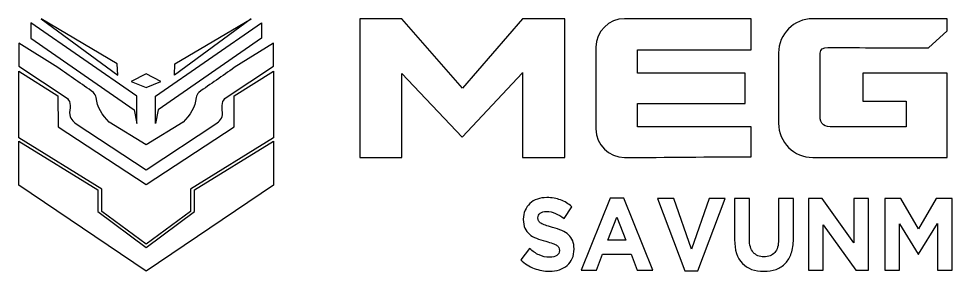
# Model space of a CAD drawing. Header units: centimetres. Extents: x -7.6 to 7.5, y -1 to 1.
# Drawn here: x -7.59 to 0.02, y -1.03 to 1.03 of the extents above; entities that cross this region are included whole.
import ezdxf

# ---------------------------------------------------------------- set-up
doc = ezdxf.new("R2010")
doc.units = ezdxf.units.CM
doc.header["$MEASUREMENT"] = 0
doc.layers.add('Katman 1', color=7, linetype='Continuous')

msp = doc.modelspace()

# ---------------------------------------------------------------- linework, layer by layer
at = {"layer": 'Katman 1', "color": 32}
for points, knots in [([(-7.49557, 0.99842), (-7.49557, 0.99842), (-6.63154, 0.39818), (-6.63154, 0.39818), (-6.63154, 0.39818), (-6.63154, 0.39818), (-6.63154, 0.32033), (-6.63154, 0.32033), (-6.63154, 0.32033), (-6.63154, 0.32033), (-6.63154, 0.2727), (-6.63154, 0.2727), (-6.63154, 0.2727), (-6.63154, 0.2727), (-6.63154, 0.17486), (-6.63154, 0.17486), (-6.63154, 0.17486), (-6.63154, 0.17486), (-6.65263, 0.28734), (-6.65263, 0.28734), (-6.65263, 0.28734), (-6.65263, 0.28734), (-7.49557, 0.87294), (-7.49557, 0.87294), (-7.49557, 0.87294), (-7.49557, 0.87294), (-7.49557, 0.99842), (-7.49557, 0.99842)], [0, 0, 0, 0, 0.125, 0.125, 0.125, 0.125, 0.25, 0.25, 0.25, 0.25, 0.375, 0.375, 0.375, 0.375, 0.5, 0.5, 0.5, 0.5, 0.625, 0.625, 0.625, 0.625, 0.75, 0.75, 0.75, 0.75, 1, 1, 1, 1]), ([(-6.78582, 0.57025), (-6.78582, 0.57025), (-7.4127, 1.03119), (-7.4127, 1.03119), (-7.4127, 1.03119), (-7.4127, 1.03119), (-6.79066, 0.66224), (-6.79066, 0.66224), (-6.79066, 0.66224), (-6.79066, 0.66224), (-6.78582, 0.57025), (-6.78582, 0.57025)], [0, 0, 0, 0, 0.25, 0.25, 0.25, 0.25, 0.5, 0.5, 0.5, 0.5, 1, 1, 1, 1]), ([(-5.61507, 0.99842), (-5.61507, 0.99842), (-6.47909, 0.39818), (-6.47909, 0.39818), (-6.47909, 0.39818), (-6.47909, 0.39818), (-6.47909, 0.32033), (-6.47909, 0.32033), (-6.47909, 0.32033), (-6.47909, 0.32033), (-6.47909, 0.2727), (-6.47909, 0.2727), (-6.47909, 0.2727), (-6.47909, 0.2727), (-6.47909, 0.17486), (-6.47909, 0.17486), (-6.47909, 0.17486), (-6.47909, 0.17486), (-6.458, 0.28734), (-6.458, 0.28734), (-6.458, 0.28734), (-6.458, 0.28734), (-5.61507, 0.87294), (-5.61507, 0.87294), (-5.61507, 0.87294), (-5.61507, 0.87294), (-5.61507, 0.99842), (-5.61507, 0.99842)], [0, 0, 0, 0, 0.125, 0.125, 0.125, 0.125, 0.25, 0.25, 0.25, 0.25, 0.375, 0.375, 0.375, 0.375, 0.5, 0.5, 0.5, 0.5, 0.625, 0.625, 0.625, 0.625, 0.75, 0.75, 0.75, 0.75, 1, 1, 1, 1]), ([(-6.32481, 0.57025), (-6.32481, 0.57025), (-5.69793, 1.03119), (-5.69793, 1.03119), (-5.69793, 1.03119), (-5.69793, 1.03119), (-6.31997, 0.66224), (-6.31997, 0.66224), (-6.31997, 0.66224), (-6.31997, 0.66224), (-6.32481, 0.57025), (-6.32481, 0.57025)], [0, 0, 0, 0, 0.25, 0.25, 0.25, 0.25, 0.5, 0.5, 0.5, 0.5, 1, 1, 1, 1]), ([(-3.48417, 1.0312), (-3.48417, 1.0312), (-3.14075, 1.0312), (-3.14075, 1.0312), (-3.14075, 1.0312), (-3.14075, 1.0312), (-3.14075, -0.10164), (-3.14075, -0.10164), (-3.14075, -0.10164), (-3.14075, -0.10164), (-3.48417, -0.10164), (-3.48417, -0.10164), (-3.48417, -0.10164), (-3.48417, -0.10164), (-3.48417, 0.59062), (-3.48417, 0.59062), (-3.48417, 0.59062), (-3.48417, 0.59062), (-3.48431, 0.59035), (-3.48431, 0.59035), (-3.48431, 0.59035), (-3.48431, 0.59035), (-3.97632, 0.06514), (-3.97632, 0.06514), (-3.97632, 0.06514), (-3.97632, 0.06514), (-4.46857, 0.58456), (-4.46857, 0.58456), (-4.46857, 0.58456), (-4.46857, 0.58456), (-4.46857, -0.10164), (-4.46857, -0.10164), (-4.46857, -0.10164), (-4.46857, -0.10164), (-4.81198, -0.10164), (-4.81198, -0.10164), (-4.81198, -0.10164), (-4.81198, -0.10164), (-4.81198, 1.0312), (-4.81198, 1.0312), (-4.81198, 1.0312), (-4.81198, 1.0312), (-4.46857, 1.0312), (-4.46857, 1.0312), (-4.46857, 1.0312), (-4.46857, 1.0312), (-3.97584, 0.46478), (-3.97584, 0.46478), (-3.97584, 0.46478), (-3.97584, 0.46478), (-3.48417, 1.0312), (-3.48417, 1.0312)], [0, 0, 0, 0, 0.0714286, 0.0714286, 0.0714286, 0.0714286, 0.1428571, 0.1428571, 0.1428571, 0.1428571, 0.2142857, 0.2142857, 0.2142857, 0.2142857, 0.2857143, 0.2857143, 0.2857143, 0.2857143, 0.3571429, 0.3571429, 0.3571429, 0.3571429, 0.4285714, 0.4285714, 0.4285714, 0.4285714, 0.5, 0.5, 0.5, 0.5, 0.5714286, 0.5714286, 0.5714286, 0.5714286, 0.6428571, 0.6428571, 0.6428571, 0.6428571, 0.7142857, 0.7142857, 0.7142857, 0.7142857, 0.7857143, 0.7857143, 0.7857143, 0.7857143, 0.8571429, 0.8571429, 0.8571429, 0.8571429, 1, 1, 1, 1]), ([(-2.65299, 1.0312), (-2.30846, 1.0312), (-1.96394, 1.0312), (-1.61942, 1.0312), (-1.61942, 1.0312), (-1.61942, 0.94683), (-1.61942, 0.86246), (-1.61942, 0.7781), (-1.61942, 0.7781), (-1.61942, 0.7781), (-2.54634, 0.7781), (-2.54634, 0.7781), (-2.54634, 0.7781), (-2.54634, 0.7781), (-2.54634, 0.58688), (-2.54634, 0.58688), (-2.54634, 0.58688), (-2.54634, 0.58688), (-1.66975, 0.58688), (-1.66975, 0.58688), (-1.66975, 0.58688), (-1.66975, 0.58688), (-1.66975, 0.33858), (-1.66975, 0.33858), (-1.66975, 0.33858), (-1.66975, 0.33858), (-2.54634, 0.33858), (-2.54634, 0.33858), (-2.54634, 0.33858), (-2.54634, 0.33858), (-2.54634, 0.14737), (-2.54634, 0.14737), (-2.54634, 0.14737), (-2.54634, 0.14737), (-1.61942, 0.14737), (-1.61942, 0.14737), (-1.61942, 0.14737), (-1.61942, 0.14737), (-1.61942, -0.09522), (-1.61942, -0.09522), (-1.61942, -0.09522), (-1.96319, -0.09522), (-2.30808, -0.10164), (-2.65299, -0.10164), (-2.65299, -0.10164), (-2.78121, -0.10164), (-2.88611, 0.00328), (-2.88611, 0.13148), (-2.88611, 0.13148), (-2.88611, 0.13148), (-2.88611, 0.79808), (-2.88611, 0.79808), (-2.88611, 0.79808), (-2.88611, 0.92629), (-2.78121, 1.0312), (-2.65299, 1.0312)], [0, 0, 0, 0, 0.0666667, 0.0666667, 0.0666667, 0.0666667, 0.1333333, 0.1333333, 0.1333333, 0.1333333, 0.2, 0.2, 0.2, 0.2, 0.2666667, 0.2666667, 0.2666667, 0.2666667, 0.3333333, 0.3333333, 0.3333333, 0.3333333, 0.4, 0.4, 0.4, 0.4, 0.4666667, 0.4666667, 0.4666667, 0.4666667, 0.5333333, 0.5333333, 0.5333333, 0.5333333, 0.6, 0.6, 0.6, 0.6, 0.6666667, 0.6666667, 0.6666667, 0.6666667, 0.7333333, 0.7333333, 0.7333333, 0.7333333, 0.8, 0.8, 0.8, 0.8, 0.8666667, 0.8666667, 0.8666667, 0.8666667, 1, 1, 1, 1]), ([(-1.11794, 1.0312), (-1.11794, 1.0312), (-0.36551, 1.0312), (-0.36551, 1.0312), (-0.36551, 1.0312), (-0.36551, 1.0312), (-0.30124, 1.0312), (-0.30124, 1.0312), (-0.30124, 1.0312), (-0.30124, 1.0312), (-0.0221, 1.0312), (-0.0221, 1.0312), (-0.0221, 1.0312), (-0.0221, 1.0312), (-0.0221, 0.93298), (-0.0221, 0.93298), (-0.0221, 0.93298), (-0.0221, 0.93298), (-0.17445, 0.79306), (-0.17445, 0.79306), (-0.17445, 0.79306), (-0.44762, 0.79387), (-0.72078, 0.79468), (-0.99395, 0.79549), (-0.99395, 0.79549), (-1.03406, 0.79652), (-1.05546, 0.78154), (-1.05748, 0.74993), (-1.05748, 0.74993), (-1.05748, 0.74993), (-1.05748, 0.23695), (-1.05748, 0.23695), (-1.05748, 0.23695), (-1.06218, 0.16891), (-1.01921, 0.14574), (-0.94991, 0.14737), (-0.94991, 0.14737), (-0.94991, 0.14737), (-0.35689, 0.14737), (-0.35689, 0.14737), (-0.35689, 0.14737), (-0.35689, 0.14737), (-0.35689, 0.35718), (-0.35689, 0.35718), (-0.35689, 0.35718), (-0.35689, 0.35718), (-0.70913, 0.35723), (-0.70913, 0.35723), (-0.70913, 0.35723), (-0.70913, 0.35723), (-0.70959, 0.58684), (-0.70959, 0.58684), (-0.70959, 0.58684), (-0.70959, 0.58684), (-0.0221, 0.58684), (-0.0221, 0.58684), (-0.0221, 0.58684), (-0.02275, 0.3547), (-0.0221, 0.12983), (-0.0221, -0.10164), (-0.0221, -0.10164), (-0.38738, -0.10164), (-0.75266, -0.10164), (-1.11794, -0.10164), (-1.11794, -0.10164), (-1.27146, -0.10164), (-1.39708, 0.02397), (-1.39708, 0.17752), (-1.39708, 0.17752), (-1.39708, 0.17752), (-1.39708, 0.75205), (-1.39708, 0.75205), (-1.39708, 0.75205), (-1.39708, 0.9056), (-1.27146, 1.0312), (-1.11794, 1.0312)], [0, 0, 0, 0, 0.05, 0.05, 0.05, 0.05, 0.1, 0.1, 0.1, 0.1, 0.15, 0.15, 0.15, 0.15, 0.2, 0.2, 0.2, 0.2, 0.25, 0.25, 0.25, 0.25, 0.3, 0.3, 0.3, 0.3, 0.35, 0.35, 0.35, 0.35, 0.4, 0.4, 0.4, 0.4, 0.45, 0.45, 0.45, 0.45, 0.5, 0.5, 0.5, 0.5, 0.55, 0.55, 0.55, 0.55, 0.6, 0.6, 0.6, 0.6, 0.65, 0.65, 0.65, 0.65, 0.7, 0.7, 0.7, 0.7, 0.75, 0.75, 0.75, 0.75, 0.8, 0.8, 0.8, 0.8, 0.85, 0.85, 0.85, 0.85, 0.9, 0.9, 0.9, 0.9, 1, 1, 1, 1]), ([(-7.59488, 0.83159), (-7.59488, 0.83159), (-7.27443, 0.63148), (-7.27443, 0.63148), (-7.27443, 0.63148), (-7.17768, 0.56429), (-7.08092, 0.4971), (-6.98416, 0.42991), (-6.98416, 0.42991), (-6.97694, 0.41621), (-6.96363, 0.40426), (-6.96249, 0.38882), (-6.96249, 0.38882), (-6.95652, 0.30781), (-6.91334, 0.24416), (-6.85613, 0.18706), (-6.85613, 0.18706), (-6.85613, 0.18706), (-6.55532, 0.00231), (-6.55532, 0.00231), (-6.55532, 0.00231), (-6.55532, 0.00231), (-6.2545, 0.18706), (-6.2545, 0.18706), (-6.2545, 0.18706), (-6.19729, 0.24416), (-6.15411, 0.30781), (-6.14814, 0.38882), (-6.14814, 0.38882), (-6.147, 0.40426), (-6.1337, 0.41621), (-6.12648, 0.42991), (-6.12648, 0.42991), (-6.02972, 0.4971), (-5.93296, 0.56429), (-5.8362, 0.63148), (-5.8362, 0.63148), (-5.8362, 0.63148), (-5.51576, 0.83159), (-5.51576, 0.83159), (-5.51576, 0.83159), (-5.51576, 0.83159), (-5.51576, 0.64237), (-5.51576, 0.64237), (-5.51576, 0.64237), (-5.51576, 0.64237), (-5.90218, 0.38761), (-5.90218, 0.38761), (-5.90218, 0.38761), (-5.93707, 0.36613), (-5.94099, 0.32083), (-5.93148, 0.2652), (-5.93148, 0.2652), (-5.9326, 0.21538), (-5.95706, 0.19182), (-5.98558, 0.17282), (-5.98558, 0.17282), (-5.98558, 0.17282), (-6.55507, -0.20294), (-6.55507, -0.20294), (-6.55507, -0.20294), (-6.55507, -0.20294), (-6.55507, -0.20326), (-6.55507, -0.20326), (-6.55507, -0.20326), (-6.55507, -0.20326), (-6.55532, -0.2031), (-6.55532, -0.2031), (-6.55532, -0.2031), (-6.55532, -0.2031), (-6.55556, -0.20326), (-6.55556, -0.20326), (-6.55556, -0.20326), (-6.55556, -0.20326), (-6.55556, -0.20294), (-6.55556, -0.20294), (-6.55556, -0.20294), (-6.55556, -0.20294), (-7.12505, 0.17282), (-7.12505, 0.17282), (-7.12505, 0.17282), (-7.15357, 0.19182), (-7.17803, 0.21538), (-7.17915, 0.2652), (-7.17915, 0.2652), (-7.16964, 0.32083), (-7.17356, 0.36613), (-7.20845, 0.38761), (-7.20845, 0.38761), (-7.20845, 0.38761), (-7.59488, 0.64237), (-7.59488, 0.64237), (-7.59488, 0.64237), (-7.59488, 0.64237), (-7.59488, 0.83159), (-7.59488, 0.83159)], [0, 0, 0, 0, 0.04, 0.04, 0.04, 0.04, 0.08, 0.08, 0.08, 0.08, 0.12, 0.12, 0.12, 0.12, 0.16, 0.16, 0.16, 0.16, 0.2, 0.2, 0.2, 0.2, 0.24, 0.24, 0.24, 0.24, 0.28, 0.28, 0.28, 0.28, 0.32, 0.32, 0.32, 0.32, 0.36, 0.36, 0.36, 0.36, 0.4, 0.4, 0.4, 0.4, 0.44, 0.44, 0.44, 0.44, 0.48, 0.48, 0.48, 0.48, 0.52, 0.52, 0.52, 0.52, 0.56, 0.56, 0.56, 0.56, 0.6, 0.6, 0.6, 0.6, 0.64, 0.64, 0.64, 0.64, 0.68, 0.68, 0.68, 0.68, 0.72, 0.72, 0.72, 0.72, 0.76, 0.76, 0.76, 0.76, 0.8, 0.8, 0.8, 0.8, 0.84, 0.84, 0.84, 0.84, 0.88, 0.88, 0.88, 0.88, 0.92, 0.92, 0.92, 0.92, 1, 1, 1, 1]), ([(-5.51576, 0.60159), (-5.51576, 0.60159), (-5.8362, 0.40148), (-5.8362, 0.40148), (-5.8362, 0.40148), (-5.8362, 0.40148), (-5.83711, 0.14869), (-5.83711, 0.14869), (-5.83711, 0.14869), (-5.83711, 0.14869), (-6.55532, -0.32243), (-6.55532, -0.32243), (-6.55532, -0.32243), (-6.55532, -0.32243), (-7.27352, 0.14869), (-7.27352, 0.14869), (-7.27352, 0.14869), (-7.27352, 0.14869), (-7.27443, 0.40148), (-7.27443, 0.40148), (-7.27443, 0.40148), (-7.27443, 0.40148), (-7.59488, 0.60159), (-7.59488, 0.60159), (-7.59488, 0.60159), (-7.59488, 0.60159), (-7.59488, 0.05771), (-7.59488, 0.05771), (-7.59488, 0.05771), (-7.59488, 0.05771), (-6.91743, -0.35979), (-6.91743, -0.35979), (-6.91743, -0.35979), (-6.91743, -0.35979), (-6.91743, -0.3657), (-6.91743, -0.3657), (-6.91743, -0.3657), (-6.91743, -0.3657), (-6.91743, -0.38625), (-6.91743, -0.38625), (-6.91743, -0.38625), (-6.91743, -0.38625), (-6.91743, -0.5429), (-6.91743, -0.5429), (-6.91743, -0.5429), (-6.91743, -0.5429), (-6.55556, -0.80782), (-6.55556, -0.80782), (-6.55556, -0.80782), (-6.55556, -0.80782), (-6.55556, -0.80817), (-6.55556, -0.80817), (-6.55556, -0.80817), (-6.55556, -0.80817), (-6.55532, -0.80799), (-6.55532, -0.80799), (-6.55532, -0.80799), (-6.55532, -0.80799), (-6.55507, -0.80817), (-6.55507, -0.80817), (-6.55507, -0.80817), (-6.55507, -0.80817), (-6.55507, -0.80782), (-6.55507, -0.80782), (-6.55507, -0.80782), (-6.55507, -0.80782), (-6.19321, -0.5429), (-6.19321, -0.5429), (-6.19321, -0.5429), (-6.19321, -0.5429), (-6.19321, -0.38625), (-6.19321, -0.38625), (-6.19321, -0.38625), (-6.19321, -0.38625), (-6.19321, -0.3657), (-6.19321, -0.3657), (-6.19321, -0.3657), (-6.19321, -0.3657), (-6.19321, -0.35979), (-6.19321, -0.35979), (-6.19321, -0.35979), (-6.19321, -0.35979), (-5.51576, 0.05771), (-5.51576, 0.05771), (-5.51576, 0.05771), (-5.51576, 0.05771), (-5.51576, 0.60159), (-5.51576, 0.60159)], [0, 0, 0, 0, 0.0434783, 0.0434783, 0.0434783, 0.0434783, 0.0869565, 0.0869565, 0.0869565, 0.0869565, 0.1304348, 0.1304348, 0.1304348, 0.1304348, 0.173913, 0.173913, 0.173913, 0.173913, 0.2173913, 0.2173913, 0.2173913, 0.2173913, 0.2608696, 0.2608696, 0.2608696, 0.2608696, 0.3043478, 0.3043478, 0.3043478, 0.3043478, 0.3478261, 0.3478261, 0.3478261, 0.3478261, 0.3913043, 0.3913043, 0.3913043, 0.3913043, 0.4347826, 0.4347826, 0.4347826, 0.4347826, 0.4782609, 0.4782609, 0.4782609, 0.4782609, 0.5217391, 0.5217391, 0.5217391, 0.5217391, 0.5652174, 0.5652174, 0.5652174, 0.5652174, 0.6086957, 0.6086957, 0.6086957, 0.6086957, 0.6521739, 0.6521739, 0.6521739, 0.6521739, 0.6956522, 0.6956522, 0.6956522, 0.6956522, 0.7391304, 0.7391304, 0.7391304, 0.7391304, 0.7826087, 0.7826087, 0.7826087, 0.7826087, 0.826087, 0.826087, 0.826087, 0.826087, 0.8695652, 0.8695652, 0.8695652, 0.8695652, 0.9130435, 0.9130435, 0.9130435, 0.9130435, 1, 1, 1, 1]), ([(-6.55556, 0.57999), (-6.55556, 0.57999), (-6.55532, 0.57986), (-6.55532, 0.57986), (-6.55532, 0.57986), (-6.55532, 0.57986), (-6.55507, 0.57999), (-6.55507, 0.57999), (-6.55507, 0.57999), (-6.55507, 0.57999), (-6.55507, 0.57974), (-6.55507, 0.57974), (-6.55507, 0.57974), (-6.55507, 0.57974), (-6.43415, 0.51853), (-6.43415, 0.51853), (-6.43415, 0.51853), (-6.43415, 0.51853), (-6.55507, 0.47007), (-6.55507, 0.47007), (-6.55507, 0.47007), (-6.55507, 0.47007), (-6.55507, 0.46987), (-6.55507, 0.46987), (-6.55507, 0.46987), (-6.55507, 0.46987), (-6.55532, 0.46997), (-6.55532, 0.46997), (-6.55532, 0.46997), (-6.55532, 0.46997), (-6.55556, 0.46987), (-6.55556, 0.46987), (-6.55556, 0.46987), (-6.55556, 0.46987), (-6.55556, 0.47007), (-6.55556, 0.47007), (-6.55556, 0.47007), (-6.55556, 0.47007), (-6.67648, 0.51853), (-6.67648, 0.51853), (-6.67648, 0.51853), (-6.67648, 0.51853), (-6.55556, 0.57974), (-6.55556, 0.57974), (-6.55556, 0.57974), (-6.55556, 0.57974), (-6.55556, 0.57999), (-6.55556, 0.57999)], [0, 0, 0, 0, 0.0769231, 0.0769231, 0.0769231, 0.0769231, 0.1538462, 0.1538462, 0.1538462, 0.1538462, 0.2307692, 0.2307692, 0.2307692, 0.2307692, 0.3076923, 0.3076923, 0.3076923, 0.3076923, 0.3846154, 0.3846154, 0.3846154, 0.3846154, 0.4615385, 0.4615385, 0.4615385, 0.4615385, 0.5384615, 0.5384615, 0.5384615, 0.5384615, 0.6153846, 0.6153846, 0.6153846, 0.6153846, 0.6923077, 0.6923077, 0.6923077, 0.6923077, 0.7692308, 0.7692308, 0.7692308, 0.7692308, 0.8461538, 0.8461538, 0.8461538, 0.8461538, 1, 1, 1, 1]), ([(-6.55556, -1.03004), (-6.55556, -1.03004), (-6.55556, -1.03036), (-6.55556, -1.03036), (-6.55556, -1.03036), (-6.55556, -1.03036), (-6.55532, -1.0302), (-6.55532, -1.0302), (-6.55532, -1.0302), (-6.55532, -1.0302), (-6.55507, -1.03036), (-6.55507, -1.03036), (-6.55507, -1.03036), (-6.55507, -1.03036), (-6.55507, -1.03004), (-6.55507, -1.03004), (-6.55507, -1.03004), (-6.55507, -1.03004), (-5.51576, -0.32769), (-5.51576, -0.32769), (-5.51576, -0.32769), (-5.51576, -0.32769), (-5.51576, 0.03125), (-5.51576, 0.03125), (-5.51576, 0.03125), (-5.51576, 0.03125), (-6.16067, -0.36619), (-6.16067, -0.36619), (-6.16067, -0.36619), (-6.16067, -0.36619), (-6.16067, -0.5429), (-6.16067, -0.5429), (-6.16067, -0.5429), (-6.16067, -0.5429), (-6.55532, -0.83495), (-6.55532, -0.83495), (-6.55532, -0.83495), (-6.55532, -0.83495), (-6.94996, -0.5429), (-6.94996, -0.5429), (-6.94996, -0.5429), (-6.94996, -0.5429), (-6.94996, -0.36619), (-6.94996, -0.36619), (-6.94996, -0.36619), (-6.94996, -0.36619), (-7.59488, 0.03125), (-7.59488, 0.03125), (-7.59488, 0.03125), (-7.59488, 0.03125), (-7.59488, -0.32769), (-7.59488, -0.32769), (-7.59488, -0.32769), (-7.59488, -0.32769), (-6.55556, -1.03004), (-6.55556, -1.03004)], [0, 0, 0, 0, 0.0666667, 0.0666667, 0.0666667, 0.0666667, 0.1333333, 0.1333333, 0.1333333, 0.1333333, 0.2, 0.2, 0.2, 0.2, 0.2666667, 0.2666667, 0.2666667, 0.2666667, 0.3333333, 0.3333333, 0.3333333, 0.3333333, 0.4, 0.4, 0.4, 0.4, 0.4666667, 0.4666667, 0.4666667, 0.4666667, 0.5333333, 0.5333333, 0.5333333, 0.5333333, 0.6, 0.6, 0.6, 0.6, 0.6666667, 0.6666667, 0.6666667, 0.6666667, 0.7333333, 0.7333333, 0.7333333, 0.7333333, 0.8, 0.8, 0.8, 0.8, 0.8666667, 0.8666667, 0.8666667, 0.8666667, 1, 1, 1, 1]), ([(-3.26606, -1.02953), (-3.30804, -1.02953), (-3.34923, -1.02188), (-3.38963, -1.00658), (-3.38963, -1.00658), (-3.43003, -0.99127), (-3.46676, -0.96776), (-3.49981, -0.93604), (-3.49981, -0.93604), (-3.49981, -0.93604), (-3.42819, -0.84506), (-3.42819, -0.84506), (-3.42819, -0.84506), (-3.40301, -0.86676), (-3.37717, -0.88401), (-3.35067, -0.89681), (-3.35067, -0.89681), (-3.32417, -0.90961), (-3.29518, -0.91601), (-3.2637, -0.91601), (-3.2637, -0.91601), (-3.23852, -0.91601), (-3.21897, -0.91114), (-3.20507, -0.9014), (-3.20507, -0.9014), (-3.19117, -0.89166), (-3.18421, -0.87817), (-3.18421, -0.86092), (-3.18421, -0.86092), (-3.18421, -0.86092), (-3.18421, -0.85925), (-3.18421, -0.85925), (-3.18421, -0.85925), (-3.18421, -0.8509), (-3.18566, -0.84353), (-3.18854, -0.83713), (-3.18854, -0.83713), (-3.19143, -0.83073), (-3.19694, -0.82475), (-3.20507, -0.81918), (-3.20507, -0.81918), (-3.21333, -0.81362), (-3.22461, -0.80805), (-3.23904, -0.80249), (-3.23904, -0.80249), (-3.25347, -0.79693), (-3.27236, -0.79108), (-3.29545, -0.78496), (-3.29545, -0.78496), (-3.32339, -0.77773), (-3.34857, -0.76966), (-3.37126, -0.76075), (-3.37126, -0.76075), (-3.39383, -0.75185), (-3.41311, -0.74086), (-3.42885, -0.72778), (-3.42885, -0.72778), (-3.44459, -0.71471), (-3.45692, -0.69843), (-3.46558, -0.67895), (-3.46558, -0.67895), (-3.47423, -0.65948), (-3.47856, -0.63527), (-3.47856, -0.60633), (-3.47856, -0.60633), (-3.47856, -0.60633), (-3.47856, -0.60466), (-3.47856, -0.60466), (-3.47856, -0.60466), (-3.47856, -0.57795), (-3.47384, -0.55389), (-3.46453, -0.53246), (-3.46453, -0.53246), (-3.45508, -0.51104), (-3.44197, -0.49254), (-3.42504, -0.47695), (-3.42504, -0.47695), (-3.40812, -0.46137), (-3.38779, -0.44941), (-3.36431, -0.44106), (-3.36431, -0.44106), (-3.34083, -0.43271), (-3.31486, -0.42854), (-3.28653, -0.42854), (-3.28653, -0.42854), (-3.24613, -0.42854), (-3.209, -0.43494), (-3.17516, -0.44774), (-3.17516, -0.44774), (-3.14132, -0.46054), (-3.11023, -0.4789), (-3.0819, -0.50283), (-3.0819, -0.50283), (-3.0819, -0.50283), (-3.14486, -0.59966), (-3.14486, -0.59966), (-3.14486, -0.59966), (-3.16952, -0.58185), (-3.19366, -0.5678), (-3.21727, -0.5575), (-3.21727, -0.5575), (-3.24088, -0.54721), (-3.26449, -0.54206), (-3.2881, -0.54206), (-3.2881, -0.54206), (-3.31171, -0.54206), (-3.32942, -0.54693), (-3.34123, -0.55667), (-3.34123, -0.55667), (-3.35303, -0.56641), (-3.35893, -0.57851), (-3.35893, -0.59298), (-3.35893, -0.59298), (-3.35893, -0.59298), (-3.35893, -0.59465), (-3.35893, -0.59465), (-3.35893, -0.59465), (-3.35893, -0.60411), (-3.35723, -0.61232), (-3.35382, -0.61927), (-3.35382, -0.61927), (-3.35041, -0.62623), (-3.34424, -0.63249), (-3.33532, -0.63805), (-3.33532, -0.63805), (-3.32627, -0.64362), (-3.31407, -0.6489), (-3.2986, -0.65391), (-3.2986, -0.65391), (-3.28299, -0.65892), (-3.26344, -0.66476), (-3.23983, -0.67144), (-3.23983, -0.67144), (-3.21189, -0.67923), (-3.18697, -0.688), (-3.16519, -0.69773), (-3.16519, -0.69773), (-3.14342, -0.70747), (-3.12492, -0.71916), (-3.10997, -0.73279), (-3.10997, -0.73279), (-3.09502, -0.74643), (-3.0836, -0.76242), (-3.076, -0.78079), (-3.076, -0.78079), (-3.06839, -0.79915), (-3.06458, -0.82113), (-3.06458, -0.84673), (-3.06458, -0.84673), (-3.06458, -0.84673), (-3.06458, -0.8484), (-3.06458, -0.8484), (-3.06458, -0.8484), (-3.06458, -0.87734), (-3.06957, -0.90307), (-3.07941, -0.92561), (-3.07941, -0.92561), (-3.08938, -0.94815), (-3.10315, -0.96707), (-3.12086, -0.98237), (-3.12086, -0.98237), (-3.13856, -0.99767), (-3.15981, -1.00936), (-3.18434, -1.01743), (-3.18434, -1.01743), (-3.20887, -1.0255), (-3.23616, -1.02953), (-3.26606, -1.02953)], [0, 0, 0, 0, 0.0232558, 0.0232558, 0.0232558, 0.0232558, 0.0465116, 0.0465116, 0.0465116, 0.0465116, 0.0697674, 0.0697674, 0.0697674, 0.0697674, 0.0930233, 0.0930233, 0.0930233, 0.0930233, 0.1162791, 0.1162791, 0.1162791, 0.1162791, 0.1395349, 0.1395349, 0.1395349, 0.1395349, 0.1627907, 0.1627907, 0.1627907, 0.1627907, 0.1860465, 0.1860465, 0.1860465, 0.1860465, 0.2093023, 0.2093023, 0.2093023, 0.2093023, 0.2325581, 0.2325581, 0.2325581, 0.2325581, 0.255814, 0.255814, 0.255814, 0.255814, 0.2790698, 0.2790698, 0.2790698, 0.2790698, 0.3023256, 0.3023256, 0.3023256, 0.3023256, 0.3255814, 0.3255814, 0.3255814, 0.3255814, 0.3488372, 0.3488372, 0.3488372, 0.3488372, 0.372093, 0.372093, 0.372093, 0.372093, 0.3953488, 0.3953488, 0.3953488, 0.3953488, 0.4186047, 0.4186047, 0.4186047, 0.4186047, 0.4418605, 0.4418605, 0.4418605, 0.4418605, 0.4651163, 0.4651163, 0.4651163, 0.4651163, 0.4883721, 0.4883721, 0.4883721, 0.4883721, 0.5116279, 0.5116279, 0.5116279, 0.5116279, 0.5348837, 0.5348837, 0.5348837, 0.5348837, 0.5581395, 0.5581395, 0.5581395, 0.5581395, 0.5813953, 0.5813953, 0.5813953, 0.5813953, 0.6046512, 0.6046512, 0.6046512, 0.6046512, 0.627907, 0.627907, 0.627907, 0.627907, 0.6511628, 0.6511628, 0.6511628, 0.6511628, 0.6744186, 0.6744186, 0.6744186, 0.6744186, 0.6976744, 0.6976744, 0.6976744, 0.6976744, 0.7209302, 0.7209302, 0.7209302, 0.7209302, 0.744186, 0.744186, 0.744186, 0.744186, 0.7674419, 0.7674419, 0.7674419, 0.7674419, 0.7906977, 0.7906977, 0.7906977, 0.7906977, 0.8139535, 0.8139535, 0.8139535, 0.8139535, 0.8372093, 0.8372093, 0.8372093, 0.8372093, 0.8604651, 0.8604651, 0.8604651, 0.8604651, 0.8837209, 0.8837209, 0.8837209, 0.8837209, 0.9069767, 0.9069767, 0.9069767, 0.9069767, 0.9302326, 0.9302326, 0.9302326, 0.9302326, 0.9534884, 0.9534884, 0.9534884, 0.9534884, 1, 1, 1, 1]), ([(-2.77023, -0.43271), (-2.77023, -0.43271), (-2.65847, -0.43271), (-2.65847, -0.43271), (-2.65847, -0.43271), (-2.65847, -0.43271), (-2.42236, -1.02118), (-2.42236, -1.02118), (-2.42236, -1.02118), (-2.42236, -1.02118), (-2.54908, -1.02118), (-2.54908, -1.02118), (-2.54908, -1.02118), (-2.54908, -1.02118), (-2.59945, -0.89013), (-2.59945, -0.89013), (-2.59945, -0.89013), (-2.59945, -0.89013), (-2.83241, -0.89013), (-2.83241, -0.89013), (-2.83241, -0.89013), (-2.83241, -0.89013), (-2.88278, -1.02118), (-2.88278, -1.02118), (-2.88278, -1.02118), (-2.88278, -1.02118), (-3.00634, -1.02118), (-3.00634, -1.02118), (-3.00634, -1.02118), (-3.00634, -1.02118), (-2.77023, -0.43271), (-2.77023, -0.43271)], [0, 0, 0, 0, 0.1111111, 0.1111111, 0.1111111, 0.1111111, 0.2222222, 0.2222222, 0.2222222, 0.2222222, 0.3333333, 0.3333333, 0.3333333, 0.3333333, 0.4444444, 0.4444444, 0.4444444, 0.4444444, 0.5555556, 0.5555556, 0.5555556, 0.5555556, 0.6666667, 0.6666667, 0.6666667, 0.6666667, 0.7777778, 0.7777778, 0.7777778, 0.7777778, 1, 1, 1, 1]), ([(-2.38459, -0.43689), (-2.38459, -0.43689), (-2.25079, -0.43689), (-2.25079, -0.43689), (-2.25079, -0.43689), (-2.25079, -0.43689), (-2.10676, -0.8484), (-2.10676, -0.8484), (-2.10676, -0.8484), (-2.10676, -0.8484), (-1.96274, -0.43689), (-1.96274, -0.43689), (-1.96274, -0.43689), (-1.96274, -0.43689), (-1.83209, -0.43689), (-1.83209, -0.43689), (-1.83209, -0.43689), (-1.83209, -0.43689), (-2.05482, -1.02536), (-2.05482, -1.02536), (-2.05482, -1.02536), (-2.05482, -1.02536), (-2.16186, -1.02536), (-2.16186, -1.02536), (-2.16186, -1.02536), (-2.16186, -1.02536), (-2.38459, -0.43689), (-2.38459, -0.43689)], [0, 0, 0, 0, 0.125, 0.125, 0.125, 0.125, 0.25, 0.25, 0.25, 0.25, 0.375, 0.375, 0.375, 0.375, 0.5, 0.5, 0.5, 0.5, 0.625, 0.625, 0.625, 0.625, 0.75, 0.75, 0.75, 0.75, 1, 1, 1, 1]), ([(-1.51728, -1.03036), (-1.59126, -1.03036), (-1.6495, -1.00866), (-1.692, -0.96526), (-1.692, -0.96526), (-1.7345, -0.92185), (-1.75575, -0.85702), (-1.75575, -0.77077), (-1.75575, -0.77077), (-1.75575, -0.77077), (-1.75575, -0.43689), (-1.75575, -0.43689), (-1.75575, -0.43689), (-1.75575, -0.43689), (-1.63454, -0.43689), (-1.63454, -0.43689), (-1.63454, -0.43689), (-1.63454, -0.43689), (-1.63454, -0.76743), (-1.63454, -0.76743), (-1.63454, -0.76743), (-1.63454, -0.81529), (-1.62405, -0.85132), (-1.60306, -0.87553), (-1.60306, -0.87553), (-1.58207, -0.89973), (-1.55296, -0.91184), (-1.5157, -0.91184), (-1.5157, -0.91184), (-1.47845, -0.91184), (-1.44933, -0.90015), (-1.42834, -0.87678), (-1.42834, -0.87678), (-1.40735, -0.85341), (-1.39686, -0.81835), (-1.39686, -0.77161), (-1.39686, -0.77161), (-1.39686, -0.77161), (-1.39686, -0.43689), (-1.39686, -0.43689), (-1.39686, -0.43689), (-1.39686, -0.43689), (-1.27566, -0.43689), (-1.27566, -0.43689), (-1.27566, -0.43689), (-1.27566, -0.43689), (-1.27566, -0.7666), (-1.27566, -0.7666), (-1.27566, -0.7666), (-1.27566, -0.81112), (-1.2813, -0.84979), (-1.29258, -0.88262), (-1.29258, -0.88262), (-1.30386, -0.91545), (-1.31999, -0.94286), (-1.34098, -0.96484), (-1.34098, -0.96484), (-1.36197, -0.98682), (-1.38742, -1.00324), (-1.41732, -1.01409), (-1.41732, -1.01409), (-1.44723, -1.02494), (-1.48055, -1.03036), (-1.51728, -1.03036)], [0, 0, 0, 0, 0.0588235, 0.0588235, 0.0588235, 0.0588235, 0.1176471, 0.1176471, 0.1176471, 0.1176471, 0.1764706, 0.1764706, 0.1764706, 0.1764706, 0.2352941, 0.2352941, 0.2352941, 0.2352941, 0.2941176, 0.2941176, 0.2941176, 0.2941176, 0.3529412, 0.3529412, 0.3529412, 0.3529412, 0.4117647, 0.4117647, 0.4117647, 0.4117647, 0.4705882, 0.4705882, 0.4705882, 0.4705882, 0.5294118, 0.5294118, 0.5294118, 0.5294118, 0.5882353, 0.5882353, 0.5882353, 0.5882353, 0.6470588, 0.6470588, 0.6470588, 0.6470588, 0.7058824, 0.7058824, 0.7058824, 0.7058824, 0.7647059, 0.7647059, 0.7647059, 0.7647059, 0.8235294, 0.8235294, 0.8235294, 0.8235294, 0.8823529, 0.8823529, 0.8823529, 0.8823529, 1, 1, 1, 1]), ([(-1.15209, -0.43689), (-1.15209, -0.43689), (-1.04033, -0.43689), (-1.04033, -0.43689), (-1.04033, -0.43689), (-1.04033, -0.43689), (-0.78219, -0.79665), (-0.78219, -0.79665), (-0.78219, -0.79665), (-0.78219, -0.79665), (-0.78219, -0.43689), (-0.78219, -0.43689), (-0.78219, -0.43689), (-0.78219, -0.43689), (-0.66256, -0.43689), (-0.66256, -0.43689), (-0.66256, -0.43689), (-0.66256, -0.43689), (-0.66256, -1.02118), (-0.66256, -1.02118), (-0.66256, -1.02118), (-0.66256, -1.02118), (-0.76566, -1.02118), (-0.76566, -1.02118), (-0.76566, -1.02118), (-0.76566, -1.02118), (-1.03246, -0.64974), (-1.03246, -0.64974), (-1.03246, -0.64974), (-1.03246, -0.64974), (-1.03246, -1.02118), (-1.03246, -1.02118), (-1.03246, -1.02118), (-1.03246, -1.02118), (-1.15209, -1.02118), (-1.15209, -1.02118), (-1.15209, -1.02118), (-1.15209, -1.02118), (-1.15209, -0.43689), (-1.15209, -0.43689)], [0, 0, 0, 0, 0.0909091, 0.0909091, 0.0909091, 0.0909091, 0.1818182, 0.1818182, 0.1818182, 0.1818182, 0.2727273, 0.2727273, 0.2727273, 0.2727273, 0.3636364, 0.3636364, 0.3636364, 0.3636364, 0.4545455, 0.4545455, 0.4545455, 0.4545455, 0.5454545, 0.5454545, 0.5454545, 0.5454545, 0.6363636, 0.6363636, 0.6363636, 0.6363636, 0.7272727, 0.7272727, 0.7272727, 0.7272727, 0.8181818, 0.8181818, 0.8181818, 0.8181818, 1, 1, 1, 1]), ([(-0.53034, -0.43689), (-0.53034, -0.43689), (-0.39969, -0.43689), (-0.39969, -0.43689), (-0.39969, -0.43689), (-0.39969, -0.43689), (-0.25487, -0.68396), (-0.25487, -0.68396), (-0.25487, -0.68396), (-0.25487, -0.68396), (-0.11006, -0.43689), (-0.11006, -0.43689), (-0.11006, -0.43689), (-0.11006, -0.43689), (0.02059, -0.43689), (0.02059, -0.43689), (0.02059, -0.43689), (0.02059, -0.43689), (0.02059, -1.02118), (0.02059, -1.02118), (0.02059, -1.02118), (0.02059, -1.02118), (-0.09904, -1.02118), (-0.09904, -1.02118), (-0.09904, -1.02118), (-0.09904, -1.02118), (-0.09904, -0.63972), (-0.09904, -0.63972), (-0.09904, -0.63972), (-0.09904, -0.63972), (-0.25409, -0.8893), (-0.25409, -0.8893), (-0.25409, -0.8893), (-0.25409, -0.8893), (-0.25723, -0.8893), (-0.25723, -0.8893), (-0.25723, -0.8893), (-0.25723, -0.8893), (-0.41071, -0.64223), (-0.41071, -0.64223), (-0.41071, -0.64223), (-0.41071, -0.64223), (-0.41071, -1.02118), (-0.41071, -1.02118), (-0.41071, -1.02118), (-0.41071, -1.02118), (-0.53034, -1.02118), (-0.53034, -1.02118), (-0.53034, -1.02118), (-0.53034, -1.02118), (-0.53034, -0.43689), (-0.53034, -0.43689)], [0, 0, 0, 0, 0.0714286, 0.0714286, 0.0714286, 0.0714286, 0.1428571, 0.1428571, 0.1428571, 0.1428571, 0.2142857, 0.2142857, 0.2142857, 0.2142857, 0.2857143, 0.2857143, 0.2857143, 0.2857143, 0.3571429, 0.3571429, 0.3571429, 0.3571429, 0.4285714, 0.4285714, 0.4285714, 0.4285714, 0.5, 0.5, 0.5, 0.5, 0.5714286, 0.5714286, 0.5714286, 0.5714286, 0.6428571, 0.6428571, 0.6428571, 0.6428571, 0.7142857, 0.7142857, 0.7142857, 0.7142857, 0.7857143, 0.7857143, 0.7857143, 0.7857143, 0.8571429, 0.8571429, 0.8571429, 0.8571429, 1, 1, 1, 1]), ([(-2.64273, -0.77661), (-2.64273, -0.77661), (-2.71593, -0.58714), (-2.71593, -0.58714), (-2.71593, -0.58714), (-2.71593, -0.58714), (-2.78912, -0.77661), (-2.78912, -0.77661), (-2.78912, -0.77661), (-2.78912, -0.77661), (-2.64273, -0.77661), (-2.64273, -0.77661)], [0, 0, 0, 0, 0.25, 0.25, 0.25, 0.25, 0.5, 0.5, 0.5, 0.5, 1, 1, 1, 1])]:
    msp.add_open_spline(points, degree=3, knots=knots, dxfattribs=at)

doc.saveas('drawing.dxf')
